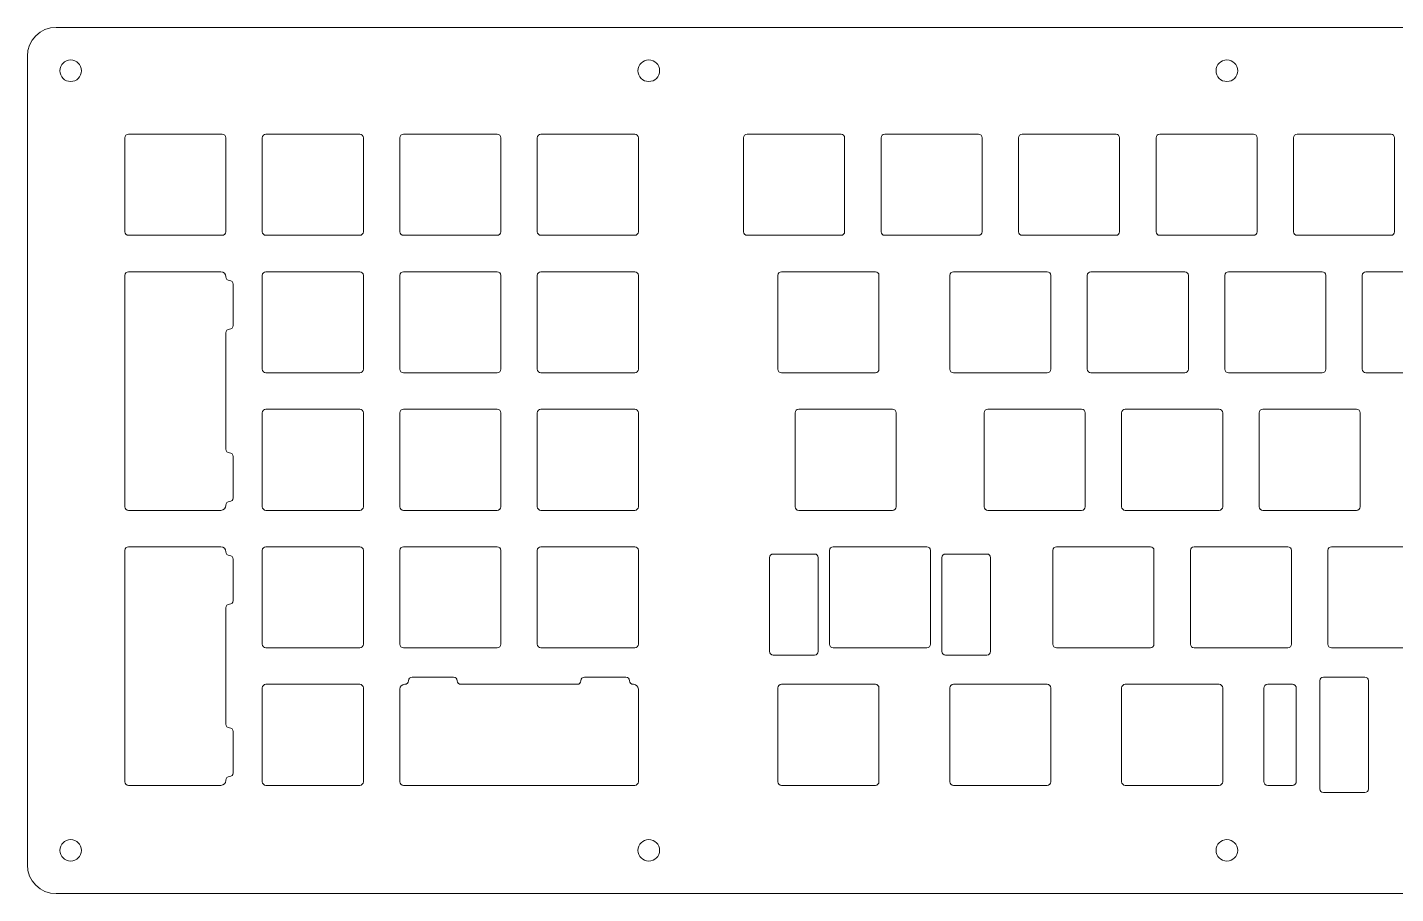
# Model space of a CAD drawing. Header units: inches. Extents: x 0.4 to 41.6, y -24.5 to -0.2.
# Drawn here: x 0.38 to 19.34, y -12.21 to -0.21 of the extents above; entities that cross this region are included whole.
import ezdxf

# ---------------------------------------------------------------- set-up
doc = ezdxf.new("R2010")
doc.units = ezdxf.units.IN
doc.header["$MEASUREMENT"] = 0
doc.layers.add('Layer 1', color=7, linetype='Continuous')

# ---------------------------------------------------------------- blocks, each defined once
blk = doc.blocks.new('block 23')
at = {"layer": 'Layer 1', "lineweight": 0}
blk.add_open_spline([(17.515, -9.366), (17.515, -9.336), (17.539, -9.312), (17.569, -9.312), (17.569, -9.312), (17.911, -9.312), (17.911, -9.312), (17.941, -9.312), (17.965, -9.336), (17.965, -9.366), (17.965, -9.366), (17.965, -10.658), (17.965, -10.658), (17.965, -10.687), (17.941, -10.712), (17.911, -10.712), (17.911, -10.712), (17.569, -10.712), (17.569, -10.712), (17.539, -10.712), (17.515, -10.687), (17.515, -10.658), (17.515, -10.658), (17.515, -9.366), (17.515, -9.366)], degree=3, knots=[0, 0, 0, 0, 1, 1, 1, 2, 2, 2, 3, 3, 3, 4, 4, 4, 5, 5, 5, 6, 6, 6, 7, 7, 7, 8, 8, 8, 8], dxfattribs=at)
blk = doc.blocks.new('block 26')
at = {"layer": 'Layer 1', "lineweight": 0}
blk.add_open_spline([(1.734, -3.647), (1.734, -3.619), (1.757, -3.597), (1.784, -3.597), (1.784, -3.597), (3.066, -3.597), (3.066, -3.597), (3.104, -3.597), (3.134, -3.627), (3.134, -3.665), (3.134, -3.665), (3.134, -3.668), (3.134, -3.668), (3.134, -3.695), (3.157, -3.718), (3.184, -3.718), (3.212, -3.718), (3.234, -3.74), (3.234, -3.768), (3.234, -3.768), (3.234, -4.343), (3.234, -4.343), (3.234, -4.37), (3.212, -4.393), (3.184, -4.393), (3.157, -4.393), (3.134, -4.415), (3.134, -4.443), (3.134, -4.443), (3.134, -6.055), (3.134, -6.055), (3.134, -6.083), (3.157, -6.105), (3.184, -6.105), (3.212, -6.105), (3.234, -6.128), (3.234, -6.155), (3.234, -6.155), (3.234, -6.73), (3.234, -6.73), (3.234, -6.758), (3.212, -6.78), (3.184, -6.78), (3.157, -6.78), (3.134, -6.803), (3.134, -6.83), (3.134, -6.83), (3.134, -6.834), (3.134, -6.834), (3.134, -6.871), (3.104, -6.902), (3.066, -6.902), (3.066, -6.902), (1.784, -6.902), (1.784, -6.902), (1.757, -6.902), (1.734, -6.879), (1.734, -6.852), (1.734, -6.852), (1.734, -3.647), (1.734, -3.647)], degree=3, knots=[0, 0, 0, 0, 1, 1, 1, 2, 2, 2, 3, 3, 3, 4, 4, 4, 5, 5, 5, 6, 6, 6, 7, 7, 7, 8, 8, 8, 9, 9, 9, 10, 10, 10, 11, 11, 11, 12, 12, 12, 13, 13, 13, 14, 14, 14, 15, 15, 15, 16, 16, 16, 17, 17, 17, 18, 18, 18, 19, 19, 19, 20, 20, 20, 20], dxfattribs=at)
blk = doc.blocks.new('block 27')
at = {"layer": 'Layer 1', "lineweight": 0}
blk.add_open_spline([(1.784, -1.692), (1.757, -1.692), (1.734, -1.714), (1.734, -1.742), (1.734, -1.742), (1.734, -3.042), (1.734, -3.042), (1.734, -3.069), (1.757, -3.092), (1.784, -3.092), (1.784, -3.092), (3.084, -3.092), (3.084, -3.092), (3.112, -3.092), (3.134, -3.069), (3.134, -3.042), (3.134, -3.042), (3.134, -1.742), (3.134, -1.742), (3.134, -1.714), (3.112, -1.692), (3.084, -1.692), (3.084, -1.692), (1.784, -1.692), (1.784, -1.692)], degree=3, knots=[0, 0, 0, 0, 1, 1, 1, 2, 2, 2, 3, 3, 3, 4, 4, 4, 5, 5, 5, 6, 6, 6, 7, 7, 7, 8, 8, 8, 8], dxfattribs=at)
blk = doc.blocks.new('block 28')
at = {"layer": 'Layer 1', "lineweight": 0}
blk.add_open_spline([(5.039, -3.042), (5.039, -3.069), (5.017, -3.092), (4.989, -3.092), (4.989, -3.092), (3.689, -3.092), (3.689, -3.092), (3.662, -3.092), (3.639, -3.069), (3.639, -3.042), (3.639, -3.042), (3.639, -1.742), (3.639, -1.742), (3.639, -1.714), (3.662, -1.692), (3.689, -1.692), (3.689, -1.692), (4.989, -1.692), (4.989, -1.692), (5.017, -1.692), (5.039, -1.714), (5.039, -1.742), (5.039, -1.742), (5.039, -3.042), (5.039, -3.042)], degree=3, knots=[0, 0, 0, 0, 1, 1, 1, 2, 2, 2, 3, 3, 3, 4, 4, 4, 5, 5, 5, 6, 6, 6, 7, 7, 7, 8, 8, 8, 8], dxfattribs=at)
blk = doc.blocks.new('block 29')
at = {"layer": 'Layer 1', "lineweight": 0}
blk.add_open_spline([(5.594, -3.092), (5.567, -3.092), (5.544, -3.069), (5.544, -3.042), (5.544, -3.042), (5.544, -1.742), (5.544, -1.742), (5.544, -1.714), (5.567, -1.692), (5.594, -1.692), (5.594, -1.692), (6.894, -1.692), (6.894, -1.692), (6.922, -1.692), (6.944, -1.714), (6.944, -1.742), (6.944, -1.742), (6.944, -3.042), (6.944, -3.042), (6.944, -3.069), (6.922, -3.092), (6.894, -3.092), (6.894, -3.092), (5.594, -3.092), (5.594, -3.092)], degree=3, knots=[0, 0, 0, 0, 1, 1, 1, 2, 2, 2, 3, 3, 3, 4, 4, 4, 5, 5, 5, 6, 6, 6, 7, 7, 7, 8, 8, 8, 8], dxfattribs=at)
blk = doc.blocks.new('block 30')
at = {"layer": 'Layer 1', "lineweight": 0}
blk.add_open_spline([(7.499, -1.692), (7.472, -1.692), (7.449, -1.714), (7.449, -1.742), (7.449, -1.742), (7.449, -3.042), (7.449, -3.042), (7.449, -3.069), (7.472, -3.092), (7.499, -3.092), (7.499, -3.092), (8.799, -3.092), (8.799, -3.092), (8.827, -3.092), (8.849, -3.069), (8.849, -3.042), (8.849, -3.042), (8.849, -1.742), (8.849, -1.742), (8.849, -1.714), (8.827, -1.692), (8.799, -1.692), (8.799, -1.692), (7.499, -1.692), (7.499, -1.692)], degree=3, knots=[0, 0, 0, 0, 1, 1, 1, 2, 2, 2, 3, 3, 3, 4, 4, 4, 5, 5, 5, 6, 6, 6, 7, 7, 7, 8, 8, 8, 8], dxfattribs=at)
blk = doc.blocks.new('block 31')
at = {"layer": 'Layer 1', "lineweight": 0}
blk.add_open_spline([(10.357, -1.692), (10.329, -1.692), (10.307, -1.714), (10.307, -1.742), (10.307, -1.742), (10.307, -3.042), (10.307, -3.042), (10.307, -3.069), (10.329, -3.092), (10.357, -3.092), (10.357, -3.092), (11.657, -3.092), (11.657, -3.092), (11.684, -3.092), (11.707, -3.069), (11.707, -3.042), (11.707, -3.042), (11.707, -1.742), (11.707, -1.742), (11.707, -1.714), (11.684, -1.692), (11.657, -1.692), (11.657, -1.692), (10.357, -1.692), (10.357, -1.692)], degree=3, knots=[0, 0, 0, 0, 1, 1, 1, 2, 2, 2, 3, 3, 3, 4, 4, 4, 5, 5, 5, 6, 6, 6, 7, 7, 7, 8, 8, 8, 8], dxfattribs=at)
blk = doc.blocks.new('block 32')
at = {"layer": 'Layer 1', "lineweight": 0}
blk.add_open_spline([(12.262, -1.692), (12.234, -1.692), (12.212, -1.714), (12.212, -1.742), (12.212, -1.742), (12.212, -3.042), (12.212, -3.042), (12.212, -3.069), (12.234, -3.092), (12.262, -3.092), (12.262, -3.092), (13.562, -3.092), (13.562, -3.092), (13.589, -3.092), (13.612, -3.069), (13.612, -3.042), (13.612, -3.042), (13.612, -1.742), (13.612, -1.742), (13.612, -1.714), (13.589, -1.692), (13.562, -1.692), (13.562, -1.692), (12.262, -1.692), (12.262, -1.692)], degree=3, knots=[0, 0, 0, 0, 1, 1, 1, 2, 2, 2, 3, 3, 3, 4, 4, 4, 5, 5, 5, 6, 6, 6, 7, 7, 7, 8, 8, 8, 8], dxfattribs=at)
blk = doc.blocks.new('block 33')
at = {"layer": 'Layer 1', "lineweight": 0}
blk.add_open_spline([(14.167, -1.692), (14.139, -1.692), (14.117, -1.714), (14.117, -1.742), (14.117, -1.742), (14.117, -3.042), (14.117, -3.042), (14.117, -3.069), (14.139, -3.092), (14.167, -3.092), (14.167, -3.092), (15.467, -3.092), (15.467, -3.092), (15.494, -3.092), (15.517, -3.069), (15.517, -3.042), (15.517, -3.042), (15.517, -1.742), (15.517, -1.742), (15.517, -1.714), (15.494, -1.692), (15.467, -1.692), (15.467, -1.692), (14.167, -1.692), (14.167, -1.692)], degree=3, knots=[0, 0, 0, 0, 1, 1, 1, 2, 2, 2, 3, 3, 3, 4, 4, 4, 5, 5, 5, 6, 6, 6, 7, 7, 7, 8, 8, 8, 8], dxfattribs=at)
blk = doc.blocks.new('block 34')
at = {"layer": 'Layer 1', "lineweight": 0}
blk.add_open_spline([(16.072, -1.692), (16.044, -1.692), (16.022, -1.714), (16.022, -1.742), (16.022, -1.742), (16.022, -3.042), (16.022, -3.042), (16.022, -3.069), (16.044, -3.092), (16.072, -3.092), (16.072, -3.092), (17.372, -3.092), (17.372, -3.092), (17.399, -3.092), (17.422, -3.069), (17.422, -3.042), (17.422, -3.042), (17.422, -1.742), (17.422, -1.742), (17.422, -1.714), (17.399, -1.692), (17.372, -1.692), (17.372, -1.692), (16.072, -1.692), (16.072, -1.692)], degree=3, knots=[0, 0, 0, 0, 1, 1, 1, 2, 2, 2, 3, 3, 3, 4, 4, 4, 5, 5, 5, 6, 6, 6, 7, 7, 7, 8, 8, 8, 8], dxfattribs=at)
blk = doc.blocks.new('block 35')
at = {"layer": 'Layer 1', "lineweight": 0}
blk.add_open_spline([(17.977, -1.692), (17.949, -1.692), (17.927, -1.714), (17.927, -1.742), (17.927, -1.742), (17.927, -3.042), (17.927, -3.042), (17.927, -3.069), (17.949, -3.092), (17.977, -3.092), (17.977, -3.092), (19.277, -3.092), (19.277, -3.092), (19.304, -3.092), (19.327, -3.069), (19.327, -3.042), (19.327, -3.042), (19.327, -1.742), (19.327, -1.742), (19.327, -1.714), (19.304, -1.692), (19.277, -1.692), (19.277, -1.692), (17.977, -1.692), (17.977, -1.692)], degree=3, knots=[0, 0, 0, 0, 1, 1, 1, 2, 2, 2, 3, 3, 3, 4, 4, 4, 5, 5, 5, 6, 6, 6, 7, 7, 7, 8, 8, 8, 8], dxfattribs=at)
blk = doc.blocks.new('block 52')
at = {"layer": 'Layer 1', "lineweight": 0}
blk.add_open_spline([(3.689, -3.597), (3.662, -3.597), (3.639, -3.619), (3.639, -3.647), (3.639, -3.647), (3.639, -4.947), (3.639, -4.947), (3.639, -4.974), (3.662, -4.997), (3.689, -4.997), (3.689, -4.997), (4.989, -4.997), (4.989, -4.997), (5.017, -4.997), (5.039, -4.974), (5.039, -4.947), (5.039, -4.947), (5.039, -3.647), (5.039, -3.647), (5.039, -3.619), (5.017, -3.597), (4.989, -3.597), (4.989, -3.597), (3.689, -3.597), (3.689, -3.597)], degree=3, knots=[0, 0, 0, 0, 1, 1, 1, 2, 2, 2, 3, 3, 3, 4, 4, 4, 5, 5, 5, 6, 6, 6, 7, 7, 7, 8, 8, 8, 8], dxfattribs=at)
blk = doc.blocks.new('block 53')
at = {"layer": 'Layer 1', "lineweight": 0}
blk.add_open_spline([(5.594, -3.597), (5.567, -3.597), (5.544, -3.619), (5.544, -3.647), (5.544, -3.647), (5.544, -4.947), (5.544, -4.947), (5.544, -4.974), (5.567, -4.997), (5.594, -4.997), (5.594, -4.997), (6.894, -4.997), (6.894, -4.997), (6.922, -4.997), (6.944, -4.974), (6.944, -4.947), (6.944, -4.947), (6.944, -3.647), (6.944, -3.647), (6.944, -3.619), (6.922, -3.597), (6.894, -3.597), (6.894, -3.597), (5.594, -3.597), (5.594, -3.597)], degree=3, knots=[0, 0, 0, 0, 1, 1, 1, 2, 2, 2, 3, 3, 3, 4, 4, 4, 5, 5, 5, 6, 6, 6, 7, 7, 7, 8, 8, 8, 8], dxfattribs=at)
blk = doc.blocks.new('block 54')
at = {"layer": 'Layer 1', "lineweight": 0}
blk.add_open_spline([(10.833, -3.597), (10.805, -3.597), (10.783, -3.619), (10.783, -3.647), (10.783, -3.647), (10.783, -4.947), (10.783, -4.947), (10.783, -4.974), (10.805, -4.997), (10.833, -4.997), (10.833, -4.997), (12.133, -4.997), (12.133, -4.997), (12.161, -4.997), (12.183, -4.974), (12.183, -4.947), (12.183, -4.947), (12.183, -3.647), (12.183, -3.647), (12.183, -3.619), (12.161, -3.597), (12.133, -3.597), (12.133, -3.597), (10.833, -3.597), (10.833, -3.597)], degree=3, knots=[0, 0, 0, 0, 1, 1, 1, 2, 2, 2, 3, 3, 3, 4, 4, 4, 5, 5, 5, 6, 6, 6, 7, 7, 7, 8, 8, 8, 8], dxfattribs=at)
blk = doc.blocks.new('block 55')
at = {"layer": 'Layer 1', "lineweight": 0}
blk.add_open_spline([(13.214, -3.597), (13.187, -3.597), (13.164, -3.619), (13.164, -3.647), (13.164, -3.647), (13.164, -4.947), (13.164, -4.947), (13.164, -4.974), (13.187, -4.997), (13.214, -4.997), (13.214, -4.997), (14.514, -4.997), (14.514, -4.997), (14.542, -4.997), (14.564, -4.974), (14.564, -4.947), (14.564, -4.947), (14.564, -3.647), (14.564, -3.647), (14.564, -3.619), (14.542, -3.597), (14.514, -3.597), (14.514, -3.597), (13.214, -3.597), (13.214, -3.597)], degree=3, knots=[0, 0, 0, 0, 1, 1, 1, 2, 2, 2, 3, 3, 3, 4, 4, 4, 5, 5, 5, 6, 6, 6, 7, 7, 7, 8, 8, 8, 8], dxfattribs=at)
blk = doc.blocks.new('block 56')
at = {"layer": 'Layer 1', "lineweight": 0}
blk.add_open_spline([(15.119, -3.597), (15.092, -3.597), (15.069, -3.619), (15.069, -3.647), (15.069, -3.647), (15.069, -4.947), (15.069, -4.947), (15.069, -4.974), (15.092, -4.997), (15.119, -4.997), (15.119, -4.997), (16.419, -4.997), (16.419, -4.997), (16.447, -4.997), (16.469, -4.974), (16.469, -4.947), (16.469, -4.947), (16.469, -3.647), (16.469, -3.647), (16.469, -3.619), (16.447, -3.597), (16.419, -3.597), (16.419, -3.597), (15.119, -3.597), (15.119, -3.597)], degree=3, knots=[0, 0, 0, 0, 1, 1, 1, 2, 2, 2, 3, 3, 3, 4, 4, 4, 5, 5, 5, 6, 6, 6, 7, 7, 7, 8, 8, 8, 8], dxfattribs=at)
blk = doc.blocks.new('block 57')
at = {"layer": 'Layer 1', "lineweight": 0}
blk.add_open_spline([(17.024, -3.597), (16.997, -3.597), (16.974, -3.619), (16.974, -3.647), (16.974, -3.647), (16.974, -4.947), (16.974, -4.947), (16.974, -4.974), (16.997, -4.997), (17.024, -4.997), (17.024, -4.997), (18.324, -4.997), (18.324, -4.997), (18.352, -4.997), (18.374, -4.974), (18.374, -4.947), (18.374, -4.947), (18.374, -3.647), (18.374, -3.647), (18.374, -3.619), (18.352, -3.597), (18.324, -3.597), (18.324, -3.597), (17.024, -3.597), (17.024, -3.597)], degree=3, knots=[0, 0, 0, 0, 1, 1, 1, 2, 2, 2, 3, 3, 3, 4, 4, 4, 5, 5, 5, 6, 6, 6, 7, 7, 7, 8, 8, 8, 8], dxfattribs=at)
blk = doc.blocks.new('block 58')
at = {"layer": 'Layer 1', "lineweight": 0}
blk.add_open_spline([(18.929, -3.597), (18.902, -3.597), (18.879, -3.619), (18.879, -3.647), (18.879, -3.647), (18.879, -4.947), (18.879, -4.947), (18.879, -4.974), (18.902, -4.997), (18.929, -4.997), (18.929, -4.997), (20.229, -4.997), (20.229, -4.997), (20.257, -4.997), (20.279, -4.974), (20.279, -4.947), (20.279, -4.947), (20.279, -3.647), (20.279, -3.647), (20.279, -3.619), (20.257, -3.597), (20.229, -3.597), (20.229, -3.597), (18.929, -3.597), (18.929, -3.597)], degree=3, knots=[0, 0, 0, 0, 1, 1, 1, 2, 2, 2, 3, 3, 3, 4, 4, 4, 5, 5, 5, 6, 6, 6, 7, 7, 7, 8, 8, 8, 8], dxfattribs=at)
blk = doc.blocks.new('block 69')
at = {"layer": 'Layer 1', "lineweight": 0}
blk.add_open_spline([(3.689, -5.502), (3.662, -5.502), (3.639, -5.524), (3.639, -5.552), (3.639, -5.552), (3.639, -6.852), (3.639, -6.852), (3.639, -6.879), (3.662, -6.902), (3.689, -6.902), (3.689, -6.902), (4.989, -6.902), (4.989, -6.902), (5.017, -6.902), (5.039, -6.879), (5.039, -6.852), (5.039, -6.852), (5.039, -5.552), (5.039, -5.552), (5.039, -5.524), (5.017, -5.502), (4.989, -5.502), (4.989, -5.502), (3.689, -5.502), (3.689, -5.502)], degree=3, knots=[0, 0, 0, 0, 1, 1, 1, 2, 2, 2, 3, 3, 3, 4, 4, 4, 5, 5, 5, 6, 6, 6, 7, 7, 7, 8, 8, 8, 8], dxfattribs=at)
blk = doc.blocks.new('block 70')
at = {"layer": 'Layer 1', "lineweight": 0}
blk.add_open_spline([(5.594, -5.502), (5.567, -5.502), (5.544, -5.524), (5.544, -5.552), (5.544, -5.552), (5.544, -6.852), (5.544, -6.852), (5.544, -6.879), (5.567, -6.902), (5.594, -6.902), (5.594, -6.902), (6.894, -6.902), (6.894, -6.902), (6.922, -6.902), (6.944, -6.879), (6.944, -6.852), (6.944, -6.852), (6.944, -5.552), (6.944, -5.552), (6.944, -5.524), (6.922, -5.502), (6.894, -5.502), (6.894, -5.502), (5.594, -5.502), (5.594, -5.502)], degree=3, knots=[0, 0, 0, 0, 1, 1, 1, 2, 2, 2, 3, 3, 3, 4, 4, 4, 5, 5, 5, 6, 6, 6, 7, 7, 7, 8, 8, 8, 8], dxfattribs=at)
blk = doc.blocks.new('block 71')
at = {"layer": 'Layer 1', "lineweight": 0}
blk.add_open_spline([(11.071, -5.502), (11.043, -5.502), (11.021, -5.524), (11.021, -5.552), (11.021, -5.552), (11.021, -6.852), (11.021, -6.852), (11.021, -6.879), (11.043, -6.902), (11.071, -6.902), (11.071, -6.902), (12.371, -6.902), (12.371, -6.902), (12.399, -6.902), (12.421, -6.879), (12.421, -6.852), (12.421, -6.852), (12.421, -5.552), (12.421, -5.552), (12.421, -5.524), (12.399, -5.502), (12.371, -5.502), (12.371, -5.502), (11.071, -5.502), (11.071, -5.502)], degree=3, knots=[0, 0, 0, 0, 1, 1, 1, 2, 2, 2, 3, 3, 3, 4, 4, 4, 5, 5, 5, 6, 6, 6, 7, 7, 7, 8, 8, 8, 8], dxfattribs=at)
blk = doc.blocks.new('block 72')
at = {"layer": 'Layer 1', "lineweight": 0}
blk.add_open_spline([(13.69, -5.502), (13.663, -5.502), (13.64, -5.524), (13.64, -5.552), (13.64, -5.552), (13.64, -6.852), (13.64, -6.852), (13.64, -6.879), (13.663, -6.902), (13.69, -6.902), (13.69, -6.902), (14.99, -6.902), (14.99, -6.902), (15.018, -6.902), (15.04, -6.879), (15.04, -6.852), (15.04, -6.852), (15.04, -5.552), (15.04, -5.552), (15.04, -5.524), (15.018, -5.502), (14.99, -5.502), (14.99, -5.502), (13.69, -5.502), (13.69, -5.502)], degree=3, knots=[0, 0, 0, 0, 1, 1, 1, 2, 2, 2, 3, 3, 3, 4, 4, 4, 5, 5, 5, 6, 6, 6, 7, 7, 7, 8, 8, 8, 8], dxfattribs=at)
blk = doc.blocks.new('block 73')
at = {"layer": 'Layer 1', "lineweight": 0}
blk.add_open_spline([(15.595, -5.502), (15.568, -5.502), (15.545, -5.524), (15.545, -5.552), (15.545, -5.552), (15.545, -6.852), (15.545, -6.852), (15.545, -6.879), (15.568, -6.902), (15.595, -6.902), (15.595, -6.902), (16.895, -6.902), (16.895, -6.902), (16.923, -6.902), (16.945, -6.879), (16.945, -6.852), (16.945, -6.852), (16.945, -5.552), (16.945, -5.552), (16.945, -5.524), (16.923, -5.502), (16.895, -5.502), (16.895, -5.502), (15.595, -5.502), (15.595, -5.502)], degree=3, knots=[0, 0, 0, 0, 1, 1, 1, 2, 2, 2, 3, 3, 3, 4, 4, 4, 5, 5, 5, 6, 6, 6, 7, 7, 7, 8, 8, 8, 8], dxfattribs=at)
blk = doc.blocks.new('block 74')
at = {"layer": 'Layer 1', "lineweight": 0}
blk.add_open_spline([(17.5, -5.502), (17.473, -5.502), (17.45, -5.524), (17.45, -5.552), (17.45, -5.552), (17.45, -6.852), (17.45, -6.852), (17.45, -6.879), (17.473, -6.902), (17.5, -6.902), (17.5, -6.902), (18.8, -6.902), (18.8, -6.902), (18.828, -6.902), (18.85, -6.879), (18.85, -6.852), (18.85, -6.852), (18.85, -5.552), (18.85, -5.552), (18.85, -5.524), (18.828, -5.502), (18.8, -5.502), (18.8, -5.502), (17.5, -5.502), (17.5, -5.502)], degree=3, knots=[0, 0, 0, 0, 1, 1, 1, 2, 2, 2, 3, 3, 3, 4, 4, 4, 5, 5, 5, 6, 6, 6, 7, 7, 7, 8, 8, 8, 8], dxfattribs=at)
blk = doc.blocks.new('block 87')
at = {"layer": 'Layer 1', "lineweight": 0}
blk.add_open_spline([(5.039, -7.457), (5.039, -7.429), (5.017, -7.407), (4.989, -7.407), (4.989, -7.407), (3.689, -7.407), (3.689, -7.407), (3.662, -7.407), (3.639, -7.429), (3.639, -7.457), (3.639, -7.457), (3.639, -8.757), (3.639, -8.757), (3.639, -8.784), (3.662, -8.807), (3.689, -8.807), (3.689, -8.807), (4.989, -8.807), (4.989, -8.807), (5.017, -8.807), (5.039, -8.784), (5.039, -8.757), (5.039, -8.757), (5.039, -7.457), (5.039, -7.457)], degree=3, knots=[0, 0, 0, 0, 1, 1, 1, 2, 2, 2, 3, 3, 3, 4, 4, 4, 5, 5, 5, 6, 6, 6, 7, 7, 7, 8, 8, 8, 8], dxfattribs=at)
blk = doc.blocks.new('block 88')
at = {"layer": 'Layer 1', "lineweight": 0}
blk.add_open_spline([(6.944, -7.457), (6.944, -7.429), (6.922, -7.407), (6.894, -7.407), (6.894, -7.407), (5.594, -7.407), (5.594, -7.407), (5.567, -7.407), (5.544, -7.429), (5.544, -7.457), (5.544, -7.457), (5.544, -8.757), (5.544, -8.757), (5.544, -8.784), (5.567, -8.807), (5.594, -8.807), (5.594, -8.807), (6.894, -8.807), (6.894, -8.807), (6.922, -8.807), (6.944, -8.784), (6.944, -8.757), (6.944, -8.757), (6.944, -7.457), (6.944, -7.457)], degree=3, knots=[0, 0, 0, 0, 1, 1, 1, 2, 2, 2, 3, 3, 3, 4, 4, 4, 5, 5, 5, 6, 6, 6, 7, 7, 7, 8, 8, 8, 8], dxfattribs=at)
blk = doc.blocks.new('block 89')
at = {"layer": 'Layer 1', "lineweight": 0}
blk.add_open_spline([(12.897, -7.457), (12.897, -7.429), (12.875, -7.407), (12.847, -7.407), (12.847, -7.407), (11.547, -7.407), (11.547, -7.407), (11.52, -7.407), (11.497, -7.429), (11.497, -7.457), (11.497, -7.457), (11.497, -8.757), (11.497, -8.757), (11.497, -8.784), (11.52, -8.807), (11.547, -8.807), (11.547, -8.807), (12.847, -8.807), (12.847, -8.807), (12.875, -8.807), (12.897, -8.784), (12.897, -8.757), (12.897, -8.757), (12.897, -7.457), (12.897, -7.457)], degree=3, knots=[0, 0, 0, 0, 1, 1, 1, 2, 2, 2, 3, 3, 3, 4, 4, 4, 5, 5, 5, 6, 6, 6, 7, 7, 7, 8, 8, 8, 8], dxfattribs=at)
blk = doc.blocks.new('block 90')
at = {"layer": 'Layer 1', "lineweight": 0}
blk.add_open_spline([(13.729, -8.857), (13.729, -8.884), (13.706, -8.907), (13.679, -8.907), (13.679, -8.907), (13.104, -8.907), (13.104, -8.907), (13.076, -8.907), (13.054, -8.884), (13.054, -8.857), (13.054, -8.857), (13.054, -7.557), (13.054, -7.557), (13.054, -7.529), (13.076, -7.507), (13.104, -7.507), (13.104, -7.507), (13.679, -7.507), (13.679, -7.507), (13.706, -7.507), (13.729, -7.529), (13.729, -7.557), (13.729, -7.557), (13.729, -8.857), (13.729, -8.857)], degree=3, knots=[0, 0, 0, 0, 1, 1, 1, 2, 2, 2, 3, 3, 3, 4, 4, 4, 5, 5, 5, 6, 6, 6, 7, 7, 7, 8, 8, 8, 8], dxfattribs=at)
blk = doc.blocks.new('block 91')
at = {"layer": 'Layer 1', "lineweight": 0}
blk.add_open_spline([(11.341, -8.857), (11.341, -8.884), (11.319, -8.907), (11.291, -8.907), (11.291, -8.907), (10.716, -8.907), (10.716, -8.907), (10.688, -8.907), (10.666, -8.884), (10.666, -8.857), (10.666, -8.857), (10.666, -7.557), (10.666, -7.557), (10.666, -7.529), (10.688, -7.507), (10.716, -7.507), (10.716, -7.507), (11.291, -7.507), (11.291, -7.507), (11.319, -7.507), (11.341, -7.529), (11.341, -7.557), (11.341, -7.557), (11.341, -8.857), (11.341, -8.857)], degree=3, knots=[0, 0, 0, 0, 1, 1, 1, 2, 2, 2, 3, 3, 3, 4, 4, 4, 5, 5, 5, 6, 6, 6, 7, 7, 7, 8, 8, 8, 8], dxfattribs=at)
blk = doc.blocks.new('block 92')
at = {"layer": 'Layer 1', "lineweight": 0}
blk.add_open_spline([(15.993, -7.457), (15.993, -7.429), (15.971, -7.407), (15.943, -7.407), (15.943, -7.407), (14.643, -7.407), (14.643, -7.407), (14.615, -7.407), (14.593, -7.429), (14.593, -7.457), (14.593, -7.457), (14.593, -8.757), (14.593, -8.757), (14.593, -8.784), (14.615, -8.807), (14.643, -8.807), (14.643, -8.807), (15.943, -8.807), (15.943, -8.807), (15.971, -8.807), (15.993, -8.784), (15.993, -8.757), (15.993, -8.757), (15.993, -7.457), (15.993, -7.457)], degree=3, knots=[0, 0, 0, 0, 1, 1, 1, 2, 2, 2, 3, 3, 3, 4, 4, 4, 5, 5, 5, 6, 6, 6, 7, 7, 7, 8, 8, 8, 8], dxfattribs=at)
blk = doc.blocks.new('block 93')
at = {"layer": 'Layer 1', "lineweight": 0}
blk.add_open_spline([(17.898, -7.457), (17.898, -7.429), (17.876, -7.407), (17.848, -7.407), (17.848, -7.407), (16.548, -7.407), (16.548, -7.407), (16.52, -7.407), (16.498, -7.429), (16.498, -7.457), (16.498, -7.457), (16.498, -8.757), (16.498, -8.757), (16.498, -8.784), (16.52, -8.807), (16.548, -8.807), (16.548, -8.807), (17.848, -8.807), (17.848, -8.807), (17.876, -8.807), (17.898, -8.784), (17.898, -8.757), (17.898, -8.757), (17.898, -7.457), (17.898, -7.457)], degree=3, knots=[0, 0, 0, 0, 1, 1, 1, 2, 2, 2, 3, 3, 3, 4, 4, 4, 5, 5, 5, 6, 6, 6, 7, 7, 7, 8, 8, 8, 8], dxfattribs=at)
blk = doc.blocks.new('block 94')
at = {"layer": 'Layer 1', "lineweight": 0}
blk.add_open_spline([(19.803, -7.457), (19.803, -7.429), (19.781, -7.407), (19.753, -7.407), (19.753, -7.407), (18.453, -7.407), (18.453, -7.407), (18.425, -7.407), (18.403, -7.429), (18.403, -7.457), (18.403, -7.457), (18.403, -8.757), (18.403, -8.757), (18.403, -8.784), (18.425, -8.807), (18.453, -8.807), (18.453, -8.807), (19.753, -8.807), (19.753, -8.807), (19.781, -8.807), (19.803, -8.784), (19.803, -8.757), (19.803, -8.757), (19.803, -7.457), (19.803, -7.457)], degree=3, knots=[0, 0, 0, 0, 1, 1, 1, 2, 2, 2, 3, 3, 3, 4, 4, 4, 5, 5, 5, 6, 6, 6, 7, 7, 7, 8, 8, 8, 8], dxfattribs=at)
blk = doc.blocks.new('block 105')
at = {"layer": 'Layer 1', "lineweight": 0}
blk.add_open_spline([(12.183, -9.362), (12.183, -9.334), (12.161, -9.312), (12.133, -9.312), (12.133, -9.312), (10.833, -9.312), (10.833, -9.312), (10.805, -9.312), (10.783, -9.334), (10.783, -9.362), (10.783, -9.362), (10.783, -10.662), (10.783, -10.662), (10.783, -10.689), (10.805, -10.712), (10.833, -10.712), (10.833, -10.712), (12.133, -10.712), (12.133, -10.712), (12.161, -10.712), (12.183, -10.689), (12.183, -10.662), (12.183, -10.662), (12.183, -9.362), (12.183, -9.362)], degree=3, knots=[0, 0, 0, 0, 1, 1, 1, 2, 2, 2, 3, 3, 3, 4, 4, 4, 5, 5, 5, 6, 6, 6, 7, 7, 7, 8, 8, 8, 8], dxfattribs=at)
blk = doc.blocks.new('block 106')
at = {"layer": 'Layer 1', "lineweight": 0}
blk.add_open_spline([(14.564, -9.362), (14.564, -9.334), (14.542, -9.312), (14.514, -9.312), (14.514, -9.312), (13.214, -9.312), (13.214, -9.312), (13.187, -9.312), (13.164, -9.334), (13.164, -9.362), (13.164, -9.362), (13.164, -10.662), (13.164, -10.662), (13.164, -10.689), (13.187, -10.712), (13.214, -10.712), (13.214, -10.712), (14.514, -10.712), (14.514, -10.712), (14.542, -10.712), (14.564, -10.689), (14.564, -10.662), (14.564, -10.662), (14.564, -9.362), (14.564, -9.362)], degree=3, knots=[0, 0, 0, 0, 1, 1, 1, 2, 2, 2, 3, 3, 3, 4, 4, 4, 5, 5, 5, 6, 6, 6, 7, 7, 7, 8, 8, 8, 8], dxfattribs=at)
blk = doc.blocks.new('block 107')
at = {"layer": 'Layer 1', "lineweight": 0}
blk.add_open_spline([(16.945, -9.362), (16.945, -9.334), (16.923, -9.312), (16.895, -9.312), (16.895, -9.312), (15.595, -9.312), (15.595, -9.312), (15.568, -9.312), (15.545, -9.334), (15.545, -9.362), (15.545, -9.362), (15.545, -10.662), (15.545, -10.662), (15.545, -10.689), (15.568, -10.712), (15.595, -10.712), (15.595, -10.712), (16.895, -10.712), (16.895, -10.712), (16.923, -10.712), (16.945, -10.689), (16.945, -10.662), (16.945, -10.662), (16.945, -9.362), (16.945, -9.362)], degree=3, knots=[0, 0, 0, 0, 1, 1, 1, 2, 2, 2, 3, 3, 3, 4, 4, 4, 5, 5, 5, 6, 6, 6, 7, 7, 7, 8, 8, 8, 8], dxfattribs=at)
blk = doc.blocks.new('block 115')
at = {"layer": 'Layer 1', "lineweight": 0}
blk.add_open_spline([(18.29, -9.262), (18.29, -9.234), (18.312, -9.212), (18.34, -9.212), (18.34, -9.212), (18.915, -9.212), (18.915, -9.212), (18.942, -9.212), (18.965, -9.234), (18.965, -9.262), (18.965, -9.262), (18.965, -10.762), (18.965, -10.762), (18.965, -10.789), (18.942, -10.812), (18.915, -10.812), (18.915, -10.812), (18.34, -10.812), (18.34, -10.812), (18.312, -10.812), (18.29, -10.789), (18.29, -10.762), (18.29, -10.762), (18.29, -9.262), (18.29, -9.262)], degree=3, knots=[0, 0, 0, 0, 1, 1, 1, 2, 2, 2, 3, 3, 3, 4, 4, 4, 5, 5, 5, 6, 6, 6, 7, 7, 7, 8, 8, 8, 8], dxfattribs=at)
blk = doc.blocks.new('block 116')
at = {"layer": 'Layer 1', "lineweight": 0}
blk.add_open_spline([(5.039, -10.662), (5.039, -10.689), (5.017, -10.712), (4.989, -10.712), (4.989, -10.712), (3.689, -10.712), (3.689, -10.712), (3.662, -10.712), (3.639, -10.689), (3.639, -10.662), (3.639, -10.662), (3.639, -9.362), (3.639, -9.362), (3.639, -9.334), (3.662, -9.312), (3.689, -9.312), (3.689, -9.312), (4.989, -9.312), (4.989, -9.312), (5.017, -9.312), (5.039, -9.334), (5.039, -9.362), (5.039, -9.362), (5.039, -10.662), (5.039, -10.662)], degree=3, knots=[0, 0, 0, 0, 1, 1, 1, 2, 2, 2, 3, 3, 3, 4, 4, 4, 5, 5, 5, 6, 6, 6, 7, 7, 7, 8, 8, 8, 8], dxfattribs=at)
blk = doc.blocks.new('block 117')
at = {"layer": 'Layer 1', "lineweight": 0}
blk.add_open_spline([(7.499, -3.597), (7.472, -3.597), (7.449, -3.619), (7.449, -3.647), (7.449, -3.647), (7.449, -4.947), (7.449, -4.947), (7.449, -4.974), (7.472, -4.997), (7.499, -4.997), (7.499, -4.997), (8.799, -4.997), (8.799, -4.997), (8.827, -4.997), (8.849, -4.974), (8.849, -4.947), (8.849, -4.947), (8.849, -3.647), (8.849, -3.647), (8.849, -3.619), (8.827, -3.597), (8.799, -3.597), (8.799, -3.597), (7.499, -3.597), (7.499, -3.597)], degree=3, knots=[0, 0, 0, 0, 1, 1, 1, 2, 2, 2, 3, 3, 3, 4, 4, 4, 5, 5, 5, 6, 6, 6, 7, 7, 7, 8, 8, 8, 8], dxfattribs=at)
blk = doc.blocks.new('block 118')
at = {"layer": 'Layer 1', "lineweight": 0}
blk.add_open_spline([(7.499, -5.502), (7.472, -5.502), (7.449, -5.524), (7.449, -5.552), (7.449, -5.552), (7.449, -6.852), (7.449, -6.852), (7.449, -6.879), (7.472, -6.902), (7.499, -6.902), (7.499, -6.902), (8.799, -6.902), (8.799, -6.902), (8.827, -6.902), (8.849, -6.879), (8.849, -6.852), (8.849, -6.852), (8.849, -5.552), (8.849, -5.552), (8.849, -5.524), (8.827, -5.502), (8.799, -5.502), (8.799, -5.502), (7.499, -5.502), (7.499, -5.502)], degree=3, knots=[0, 0, 0, 0, 1, 1, 1, 2, 2, 2, 3, 3, 3, 4, 4, 4, 5, 5, 5, 6, 6, 6, 7, 7, 7, 8, 8, 8, 8], dxfattribs=at)
blk = doc.blocks.new('block 119')
at = {"layer": 'Layer 1', "lineweight": 0}
blk.add_open_spline([(8.849, -7.457), (8.849, -7.429), (8.827, -7.407), (8.799, -7.407), (8.799, -7.407), (7.499, -7.407), (7.499, -7.407), (7.472, -7.407), (7.449, -7.429), (7.449, -7.457), (7.449, -7.457), (7.449, -8.757), (7.449, -8.757), (7.449, -8.784), (7.472, -8.807), (7.499, -8.807), (7.499, -8.807), (8.799, -8.807), (8.799, -8.807), (8.827, -8.807), (8.849, -8.784), (8.849, -8.757), (8.849, -8.757), (8.849, -7.457), (8.849, -7.457)], degree=3, knots=[0, 0, 0, 0, 1, 1, 1, 2, 2, 2, 3, 3, 3, 4, 4, 4, 5, 5, 5, 6, 6, 6, 7, 7, 7, 8, 8, 8, 8], dxfattribs=at)
blk = doc.blocks.new('block 120')
at = {"layer": 'Layer 1', "lineweight": 0}
blk.add_open_spline([(1.734, -7.457), (1.734, -7.429), (1.757, -7.407), (1.784, -7.407), (1.784, -7.407), (3.066, -7.407), (3.066, -7.407), (3.104, -7.407), (3.134, -7.437), (3.134, -7.475), (3.134, -7.475), (3.134, -7.478), (3.134, -7.478), (3.134, -7.505), (3.157, -7.528), (3.184, -7.528), (3.212, -7.528), (3.234, -7.55), (3.234, -7.578), (3.234, -7.578), (3.234, -8.153), (3.234, -8.153), (3.234, -8.18), (3.212, -8.203), (3.184, -8.203), (3.157, -8.203), (3.134, -8.225), (3.134, -8.253), (3.134, -8.253), (3.134, -9.865), (3.134, -9.865), (3.134, -9.893), (3.157, -9.915), (3.184, -9.915), (3.212, -9.915), (3.234, -9.938), (3.234, -9.965), (3.234, -9.965), (3.234, -10.54), (3.234, -10.54), (3.234, -10.568), (3.212, -10.59), (3.184, -10.59), (3.157, -10.59), (3.134, -10.613), (3.134, -10.64), (3.134, -10.64), (3.134, -10.644), (3.134, -10.644), (3.134, -10.681), (3.104, -10.712), (3.066, -10.712), (3.066, -10.712), (1.784, -10.712), (1.784, -10.712), (1.757, -10.712), (1.734, -10.689), (1.734, -10.662), (1.734, -10.662), (1.734, -7.457), (1.734, -7.457)], degree=3, knots=[0, 0, 0, 0, 1, 1, 1, 2, 2, 2, 3, 3, 3, 4, 4, 4, 5, 5, 5, 6, 6, 6, 7, 7, 7, 8, 8, 8, 9, 9, 9, 10, 10, 10, 11, 11, 11, 12, 12, 12, 13, 13, 13, 14, 14, 14, 15, 15, 15, 16, 16, 16, 17, 17, 17, 18, 18, 18, 19, 19, 19, 20, 20, 20, 20], dxfattribs=at)
blk = doc.blocks.new('block 121')
at = {"layer": 'Layer 1', "lineweight": 0}
blk.add_open_spline([(5.594, -10.712), (5.567, -10.712), (5.544, -10.689), (5.544, -10.662), (5.544, -10.662), (5.544, -9.38), (5.544, -9.38), (5.544, -9.342), (5.575, -9.312), (5.612, -9.312), (5.612, -9.312), (5.615, -9.312), (5.615, -9.312), (5.643, -9.312), (5.665, -9.289), (5.665, -9.262), (5.665, -9.234), (5.688, -9.212), (5.715, -9.212), (5.715, -9.212), (6.29, -9.212), (6.29, -9.212), (6.318, -9.212), (6.34, -9.234), (6.34, -9.262), (6.34, -9.289), (6.363, -9.312), (6.39, -9.312), (6.39, -9.312), (8.003, -9.312), (8.003, -9.312), (8.031, -9.312), (8.053, -9.289), (8.053, -9.262), (8.053, -9.234), (8.075, -9.212), (8.103, -9.212), (8.103, -9.212), (8.678, -9.212), (8.678, -9.212), (8.706, -9.212), (8.728, -9.234), (8.728, -9.262), (8.728, -9.289), (8.75, -9.312), (8.778, -9.312), (8.778, -9.312), (8.781, -9.312), (8.781, -9.312), (8.819, -9.312), (8.849, -9.342), (8.849, -9.38), (8.849, -9.38), (8.849, -10.662), (8.849, -10.662), (8.849, -10.689), (8.827, -10.712), (8.799, -10.712), (8.799, -10.712), (5.594, -10.712), (5.594, -10.712)], degree=3, knots=[0, 0, 0, 0, 1, 1, 1, 2, 2, 2, 3, 3, 3, 4, 4, 4, 5, 5, 5, 6, 6, 6, 7, 7, 7, 8, 8, 8, 9, 9, 9, 10, 10, 10, 11, 11, 11, 12, 12, 12, 13, 13, 13, 14, 14, 14, 15, 15, 15, 16, 16, 16, 17, 17, 17, 18, 18, 18, 19, 19, 19, 20, 20, 20, 20], dxfattribs=at)
blk = doc.blocks.new('block 123')
at = {"layer": 'Layer 1', "lineweight": 0}
blk.add_open_spline([(1.134, -0.812), (1.134, -0.729), (1.067, -0.662), (0.984, -0.662), (0.901, -0.662), (0.834, -0.729), (0.834, -0.812), (0.834, -0.894), (0.901, -0.962), (0.984, -0.962), (1.067, -0.962), (1.134, -0.894), (1.134, -0.812), (1.134, -0.812), (1.134, -0.812), (1.134, -0.812)], degree=3, knots=[0, 0, 0, 0, 1, 1, 1, 2, 2, 2, 3, 3, 3, 4, 4, 4, 5, 5, 5, 5], dxfattribs=at)
blk = doc.blocks.new('block 124')
at = {"layer": 'Layer 1', "lineweight": 0}
blk.add_open_spline([(9.144, -0.812), (9.144, -0.729), (9.077, -0.662), (8.994, -0.662), (8.911, -0.662), (8.844, -0.729), (8.844, -0.812), (8.844, -0.894), (8.911, -0.962), (8.994, -0.962), (9.077, -0.962), (9.144, -0.894), (9.144, -0.812), (9.144, -0.812), (9.144, -0.812), (9.144, -0.812)], degree=3, knots=[0, 0, 0, 0, 1, 1, 1, 2, 2, 2, 3, 3, 3, 4, 4, 4, 5, 5, 5, 5], dxfattribs=at)
blk = doc.blocks.new('block 125')
at = {"layer": 'Layer 1', "lineweight": 0}
blk.add_open_spline([(17.153, -0.812), (17.153, -0.729), (17.086, -0.662), (17.003, -0.662), (16.92, -0.662), (16.853, -0.729), (16.853, -0.812), (16.853, -0.894), (16.92, -0.962), (17.003, -0.962), (17.086, -0.962), (17.153, -0.894), (17.153, -0.812), (17.153, -0.812), (17.153, -0.812), (17.153, -0.812)], degree=3, knots=[0, 0, 0, 0, 1, 1, 1, 2, 2, 2, 3, 3, 3, 4, 4, 4, 5, 5, 5, 5], dxfattribs=at)
blk = doc.blocks.new('block 132')
at = {"layer": 'Layer 1', "lineweight": 0}
blk.add_open_spline([(17.153, -11.612), (17.153, -11.529), (17.086, -11.462), (17.003, -11.462), (16.92, -11.462), (16.853, -11.529), (16.853, -11.612), (16.853, -11.694), (16.92, -11.762), (17.003, -11.762), (17.086, -11.762), (17.153, -11.694), (17.153, -11.612), (17.153, -11.612), (17.153, -11.612), (17.153, -11.612)], degree=3, knots=[0, 0, 0, 0, 1, 1, 1, 2, 2, 2, 3, 3, 3, 4, 4, 4, 5, 5, 5, 5], dxfattribs=at)
blk = doc.blocks.new('block 133')
at = {"layer": 'Layer 1', "lineweight": 0}
blk.add_open_spline([(9.144, -11.612), (9.144, -11.529), (9.077, -11.462), (8.994, -11.462), (8.911, -11.462), (8.844, -11.529), (8.844, -11.612), (8.844, -11.694), (8.911, -11.762), (8.994, -11.762), (9.077, -11.762), (9.144, -11.694), (9.144, -11.612), (9.144, -11.612), (9.144, -11.612), (9.144, -11.612)], degree=3, knots=[0, 0, 0, 0, 1, 1, 1, 2, 2, 2, 3, 3, 3, 4, 4, 4, 5, 5, 5, 5], dxfattribs=at)
blk = doc.blocks.new('block 134')
at = {"layer": 'Layer 1', "lineweight": 0}
blk.add_open_spline([(1.134, -11.612), (1.134, -11.529), (1.067, -11.462), (0.984, -11.462), (0.901, -11.462), (0.834, -11.529), (0.834, -11.612), (0.834, -11.694), (0.901, -11.762), (0.984, -11.762), (1.067, -11.762), (1.134, -11.694), (1.134, -11.612), (1.134, -11.612), (1.134, -11.612), (1.134, -11.612)], degree=3, knots=[0, 0, 0, 0, 1, 1, 1, 2, 2, 2, 3, 3, 3, 4, 4, 4, 5, 5, 5, 5], dxfattribs=at)
blk = doc.blocks.new('block 136')
at = {"layer": 'Layer 1', "lineweight": 0}
blk.add_open_spline([(0.784, -12.212), (0.563, -12.212), (0.384, -12.033), (0.384, -11.812), (0.384, -11.812), (0.384, -0.612), (0.384, -0.612), (0.384, -0.391), (0.563, -0.212), (0.784, -0.212), (0.784, -0.212), (20.208, -0.212), (20.208, -0.212), (20.263, -0.212), (20.308, -0.257), (20.308, -0.312), (20.308, -0.312), (20.308, -1.212), (20.308, -1.212), (20.308, -1.267), (20.353, -1.312), (20.408, -1.312), (20.408, -1.312), (21.608, -1.312), (21.608, -1.312), (21.663, -1.312), (21.708, -1.267), (21.708, -1.212), (21.708, -1.212), (21.708, -0.312), (21.708, -0.312), (21.708, -0.257), (21.753, -0.212), (21.808, -0.212), (21.808, -0.212), (41.232, -0.212), (41.232, -0.212), (41.453, -0.212), (41.632, -0.391), (41.632, -0.612), (41.632, -0.612), (41.632, -11.812), (41.632, -11.812), (41.632, -12.033), (41.453, -12.212), (41.232, -12.212), (41.232, -12.212), (0.784, -12.212), (0.784, -12.212)], degree=3, knots=[0, 0, 0, 0, 1, 1, 1, 2, 2, 2, 3, 3, 3, 4, 4, 4, 5, 5, 5, 6, 6, 6, 7, 7, 7, 8, 8, 8, 9, 9, 9, 10, 10, 10, 11, 11, 11, 12, 12, 12, 13, 13, 13, 14, 14, 14, 15, 15, 15, 16, 16, 16, 16], dxfattribs=at)
blk = doc.blocks.new('block 135')
at = {"layer": 'Layer 1'}
blk.add_blockref('block 136', (0, 0), dxfattribs=at)
blk = doc.blocks.new('block 21')
at = {"layer": 'Layer 1'}
for name in ['block 135', 'block 123', 'block 124', 'block 125', 'block 27', 'block 28', 'block 29', 'block 30', 'block 31', 'block 32', 'block 33', 'block 34', 'block 35', 'block 26', 'block 52', 'block 53', 'block 117', 'block 54', 'block 55', 'block 56', 'block 57', 'block 58', 'block 69', 'block 70', 'block 118', 'block 71', 'block 72', 'block 73', 'block 74', 'block 120', 'block 87', 'block 88', 'block 119', 'block 91', 'block 89', 'block 90', 'block 92', 'block 93', 'block 94', 'block 121', 'block 115', 'block 116', 'block 105', 'block 106', 'block 107', 'block 23', 'block 134', 'block 133', 'block 132']:
    blk.add_blockref(name, (0, 0), dxfattribs=at)

msp = doc.modelspace()

# ---------------------------------------------------------------- block references
at = {"layer": 'Layer 1'}
msp.add_blockref('block 21', (0, 0), dxfattribs=at)

doc.saveas('drawing.dxf')
